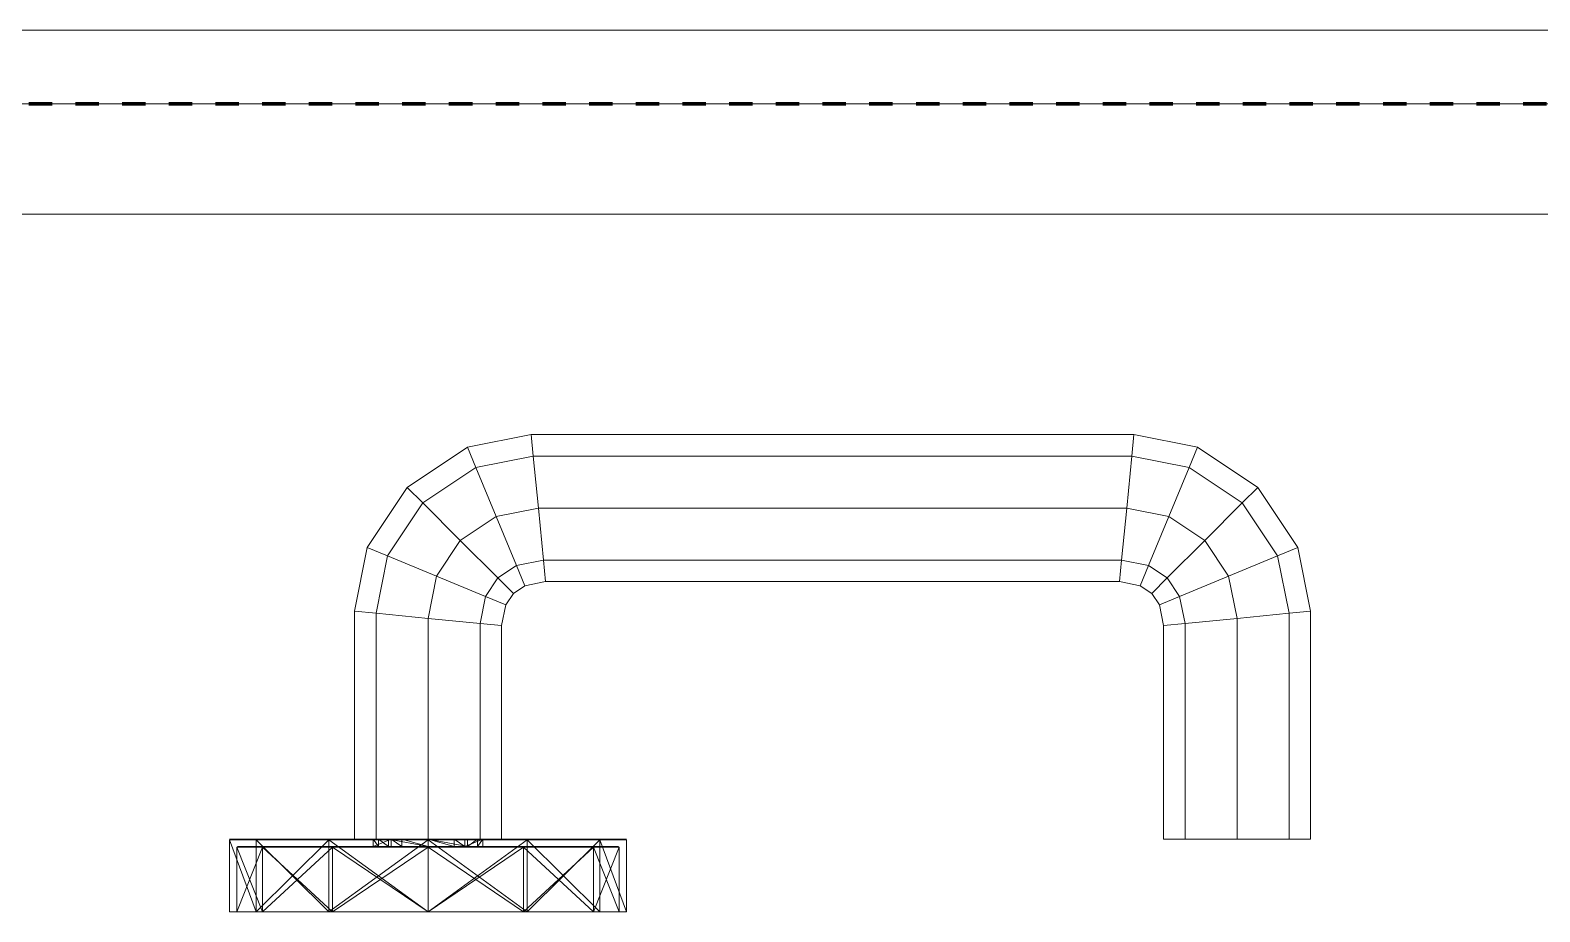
# Model space of a CAD drawing. Header units: millimetres. Extents: x -5300 to 98858, y -5196 to 93886.
# Drawn here: x 31617.9 to 31823.2, y 46375.1 to 46495 of the extents above; entities that cross this region are included whole.
import ezdxf

# ---------------------------------------------------------------- set-up
doc = ezdxf.new("R2010")
doc.units = ezdxf.units.MM
doc.linetypes.add('Штрих', pattern=[6.35, 3.175, -3.175])
doc.linetypes.add('Штрих_2_', pattern=[6.35, 3.175, -3.175])
for name, color, linetype, lineweight, true_color in [('_Разделитель помещений_', 4, 'Штрих', 70, 0x00ffff), ('Двери', 7, 'Continuous', 18, 0x7f7f7f), ('Стены', 7, 'Continuous', 18, 0x7f7f7f)]:
    doc.layers.add(name, color=color, linetype=linetype, lineweight=lineweight, true_color=true_color)

# ---------------------------------------------------------------- blocks, each defined once
blk = doc.blocks.new('СТВ_Перегородка_Кирпич 61120 - СТВ_Перегородка_Кирпич-242543-Подвал')
at = {"layer": 'Стены', "color": 254, "true_color": 0xd4d4d4}
for p, q in [((30320, 46485), (33250, 46485)), ((33250, 46485), (30320, 46485)), ((33235, 46485), (30320, 46485)), ((31110, 46485), (32610, 46485)), ((32610, 46485), (31110, 46485)), ((31110, 46485), (32610, 46485)), ((32610, 46485), (31110, 46485)), ((30200, 46470), (33250, 46470)), ((33250, 46470), (30200, 46470)), ((33250, 46470), (30200, 46470)), ((30320, 46470), (33250, 46470)), ((30320, 46470), (33235, 46470)), ((33250, 46470), (30320, 46470)), ((31110, 46470), (32610, 46470)), ((32610, 46470), (31110, 46470)), ((32610, 46470), (31110, 46470)), ((31110, 46470), (32610, 46470)), ((31110, 46470), (32610, 46470)), ((32610, 46470), (31110, 46470)), ((31110, 46470), (32610, 46470)), ((32610, 46470), (31110, 46470))]:
    blk.add_line(p, q, dxfattribs=at)
blk = doc.blocks.new('СТВ_Перегородка_Кирпич 61120 - СТВ_Перегородка_Кирпич 61120-242547-Подвал')
blk.add_blockref('СТВ_Перегородка_Кирпич 61120 - СТВ_Перегородка_Кирпич-242543-Подвал', (0, 0))
blk = doc.blocks.new('Дп-6 - Дп-6-242552-Подвал')
at = {"layer": 'Двери', "color": 254, "true_color": 0xd4d4d4}
for p, q in [((31110, 46495), (32610, 46495)), ((32610, 46495), (31110, 46495)), ((32510, 46495), (31210, 46495)), ((31210, 46495), (32510, 46495)), ((32610, 46485), (31110, 46485)), ((31110, 46485), (32610, 46485)), ((32610, 46485), (31110, 46485)), ((31110, 46485), (32610, 46485)), ((32510, 46485), (31210, 46485)), ((31210, 46485), (32510, 46485)), ((31210, 46485), (32510, 46485)), ((32510, 46485), (31210, 46485)), ((31677.36, 46438.28), (31686.02, 46440)), ((31686.02, 46440), (31677.36, 46438.28)), ((31686.02, 46440), (31686.3, 46437.07)), ((31686.3, 46437.07), (31686.02, 46440)), ((31686.02, 46440), (31767.98, 46440)), ((31686.3, 46437.07), (31686.02, 46440)), ((31767.98, 46440), (31686.02, 46440)), ((31686.02, 46440), (31686.3, 46437.07)), ((31767.98, 46440), (31767.7, 46437.07)), ((31767.7, 46437.07), (31767.98, 46440)), ((31767.7, 46437.07), (31767.98, 46440)), ((31767.98, 46440), (31767.7, 46437.07)), ((31767.98, 46440), (31776.64, 46438.28)), ((31776.64, 46438.28), (31767.98, 46440)), ((31669.18, 46432.82), (31677.36, 46438.28)), ((31677.36, 46438.28), (31669.18, 46432.82)), ((31677.36, 46438.28), (31678.5, 46435.52)), ((31678.5, 46435.52), (31677.36, 46438.28)), ((31678.5, 46435.52), (31677.36, 46438.28)), ((31677.36, 46438.28), (31678.5, 46435.52)), ((31776.64, 46438.28), (31775.5, 46435.52)), ((31775.5, 46435.52), (31776.64, 46438.28)), ((31775.5, 46435.52), (31776.64, 46438.28)), ((31776.64, 46438.28), (31775.5, 46435.52)), ((31776.64, 46438.28), (31784.82, 46432.82)), ((31784.82, 46432.82), (31776.64, 46438.28)), ((31678.5, 46435.52), (31671.3, 46430.7)), ((31671.3, 46430.7), (31678.5, 46435.52)), ((31671.3, 46430.7), (31678.5, 46435.52)), ((31678.5, 46435.52), (31671.3, 46430.7)), ((31686.3, 46437.07), (31678.5, 46435.52)), ((31678.5, 46435.52), (31686.3, 46437.07)), ((31678.5, 46435.52), (31686.3, 46437.07)), ((31686.3, 46437.07), (31678.5, 46435.52)), ((31678.5, 46435.52), (31681.26, 46428.86)), ((31681.26, 46428.86), (31678.5, 46435.52)), ((31681.26, 46428.86), (31678.5, 46435.52)), ((31678.5, 46435.52), (31681.26, 46428.86)), ((31767.7, 46437.07), (31686.3, 46437.07)), ((31686.3, 46437.07), (31687, 46430)), ((31687, 46430), (31686.3, 46437.07)), ((31686.3, 46437.07), (31767.7, 46437.07)), ((31686.3, 46437.07), (31767.7, 46437.07)), ((31687, 46430), (31686.3, 46437.07)), ((31767.7, 46437.07), (31686.3, 46437.07)), ((31686.3, 46437.07), (31687, 46430)), ((31767.7, 46437.07), (31767, 46430)), ((31767, 46430), (31767.7, 46437.07)), ((31767, 46430), (31767.7, 46437.07)), ((31767.7, 46437.07), (31767, 46430)), ((31775.5, 46435.52), (31767.7, 46437.07)), ((31767.7, 46437.07), (31775.5, 46435.52)), ((31767.7, 46437.07), (31775.5, 46435.52)), ((31775.5, 46435.52), (31767.7, 46437.07)), ((31775.5, 46435.52), (31772.74, 46428.86)), ((31772.74, 46428.86), (31775.5, 46435.52)), ((31772.74, 46428.86), (31775.5, 46435.52)), ((31775.5, 46435.52), (31772.74, 46428.86)), ((31782.7, 46430.7), (31775.5, 46435.52)), ((31775.5, 46435.52), (31782.7, 46430.7)), ((31775.5, 46435.52), (31782.7, 46430.7)), ((31782.7, 46430.7), (31775.5, 46435.52)), ((31663.72, 46424.64), (31669.18, 46432.82)), ((31669.18, 46432.82), (31663.72, 46424.64)), ((31669.18, 46432.82), (31671.3, 46430.7)), ((31671.3, 46430.7), (31669.18, 46432.82)), ((31671.3, 46430.7), (31669.18, 46432.82)), ((31669.18, 46432.82), (31671.3, 46430.7)), ((31784.82, 46432.82), (31782.7, 46430.7)), ((31782.7, 46430.7), (31784.82, 46432.82)), ((31782.7, 46430.7), (31784.82, 46432.82)), ((31784.82, 46432.82), (31782.7, 46430.7)), ((31784.82, 46432.82), (31790.28, 46424.64)), ((31790.28, 46424.64), (31784.82, 46432.82)), ((31671.3, 46430.7), (31666.48, 46423.5)), ((31666.48, 46423.5), (31671.3, 46430.7)), ((31666.48, 46423.5), (31671.3, 46430.7)), ((31671.3, 46430.7), (31666.48, 46423.5)), ((31671.3, 46430.7), (31676.39, 46425.61)), ((31676.39, 46425.61), (31671.3, 46430.7)), ((31676.39, 46425.61), (31671.3, 46430.7)), ((31671.3, 46430.7), (31676.39, 46425.61)), ((31687, 46430), (31681.26, 46428.86)), ((31681.26, 46428.86), (31687, 46430)), ((31681.26, 46428.86), (31687, 46430)), ((31687, 46430), (31681.26, 46428.86)), ((31767, 46430), (31687, 46430)), ((31687, 46430), (31687.7, 46422.93)), ((31687.7, 46422.93), (31687, 46430)), ((31687, 46430), (31767, 46430)), ((31687, 46430), (31767, 46430)), ((31687.7, 46422.93), (31687, 46430)), ((31767, 46430), (31687, 46430)), ((31687, 46430), (31687.7, 46422.93)), ((31767, 46430), (31766.3, 46422.93)), ((31766.3, 46422.93), (31767, 46430)), ((31766.3, 46422.93), (31767, 46430)), ((31767, 46430), (31766.3, 46422.93)), ((31772.74, 46428.86), (31767, 46430)), ((31767, 46430), (31772.74, 46428.86)), ((31767, 46430), (31772.74, 46428.86)), ((31772.74, 46428.86), (31767, 46430)), ((31782.7, 46430.7), (31777.61, 46425.61)), ((31777.61, 46425.61), (31782.7, 46430.7)), ((31777.61, 46425.61), (31782.7, 46430.7)), ((31782.7, 46430.7), (31777.61, 46425.61)), ((31787.52, 46423.5), (31782.7, 46430.7)), ((31782.7, 46430.7), (31787.52, 46423.5)), ((31782.7, 46430.7), (31787.52, 46423.5)), ((31787.52, 46423.5), (31782.7, 46430.7)), ((31681.26, 46428.86), (31676.39, 46425.61)), ((31676.39, 46425.61), (31681.26, 46428.86)), ((31676.39, 46425.61), (31681.26, 46428.86)), ((31681.26, 46428.86), (31676.39, 46425.61)), ((31681.26, 46428.86), (31684.02, 46422.2)), ((31684.02, 46422.2), (31681.26, 46428.86)), ((31684.02, 46422.2), (31681.26, 46428.86)), ((31681.26, 46428.86), (31684.02, 46422.2)), ((31772.74, 46428.86), (31769.98, 46422.2)), ((31769.98, 46422.2), (31772.74, 46428.86)), ((31769.98, 46422.2), (31772.74, 46428.86)), ((31772.74, 46428.86), (31769.98, 46422.2)), ((31777.61, 46425.61), (31772.74, 46428.86)), ((31772.74, 46428.86), (31777.61, 46425.61)), ((31772.74, 46428.86), (31777.61, 46425.61)), ((31777.61, 46425.61), (31772.74, 46428.86)), ((31676.39, 46425.61), (31673.14, 46420.74)), ((31673.14, 46420.74), (31676.39, 46425.61)), ((31673.14, 46420.74), (31676.39, 46425.61)), ((31676.39, 46425.61), (31673.14, 46420.74)), ((31676.39, 46425.61), (31681.49, 46420.51)), ((31681.49, 46420.51), (31676.39, 46425.61)), ((31681.49, 46420.51), (31676.39, 46425.61)), ((31676.39, 46425.61), (31681.49, 46420.51)), ((31777.61, 46425.61), (31772.51, 46420.51)), ((31772.51, 46420.51), (31777.61, 46425.61)), ((31772.51, 46420.51), (31777.61, 46425.61)), ((31777.61, 46425.61), (31772.51, 46420.51)), ((31780.86, 46420.74), (31777.61, 46425.61)), ((31777.61, 46425.61), (31780.86, 46420.74)), ((31777.61, 46425.61), (31780.86, 46420.74)), ((31780.86, 46420.74), (31777.61, 46425.61)), ((31662, 46415.98), (31663.72, 46424.64)), ((31663.72, 46424.64), (31662, 46415.98)), ((31663.72, 46424.64), (31666.48, 46423.5)), ((31666.48, 46423.5), (31663.72, 46424.64)), ((31666.48, 46423.5), (31663.72, 46424.64)), ((31663.72, 46424.64), (31666.48, 46423.5)), ((31666.48, 46423.5), (31664.93, 46415.7)), ((31664.93, 46415.7), (31666.48, 46423.5)), ((31664.93, 46415.7), (31666.48, 46423.5)), ((31666.48, 46423.5), (31664.93, 46415.7)), ((31666.48, 46423.5), (31673.14, 46420.74)), ((31673.14, 46420.74), (31666.48, 46423.5)), ((31673.14, 46420.74), (31666.48, 46423.5)), ((31666.48, 46423.5), (31673.14, 46420.74)), ((31687.7, 46422.93), (31684.02, 46422.2)), ((31684.02, 46422.2), (31687.7, 46422.93)), ((31684.02, 46422.2), (31687.7, 46422.93)), ((31687.7, 46422.93), (31684.02, 46422.2)), ((31766.3, 46422.93), (31687.7, 46422.93)), ((31687.7, 46422.93), (31687.98, 46420)), ((31687.98, 46420), (31687.7, 46422.93)), ((31687.7, 46422.93), (31766.3, 46422.93)), ((31687.7, 46422.93), (31766.3, 46422.93)), ((31687.98, 46420), (31687.7, 46422.93)), ((31766.3, 46422.93), (31687.7, 46422.93)), ((31687.7, 46422.93), (31687.98, 46420)), ((31766.3, 46422.93), (31766.02, 46420)), ((31766.02, 46420), (31766.3, 46422.93)), ((31766.02, 46420), (31766.3, 46422.93)), ((31766.3, 46422.93), (31766.02, 46420)), ((31769.98, 46422.2), (31766.3, 46422.93)), ((31766.3, 46422.93), (31769.98, 46422.2)), ((31766.3, 46422.93), (31769.98, 46422.2)), ((31769.98, 46422.2), (31766.3, 46422.93)), ((31787.52, 46423.5), (31780.86, 46420.74)), ((31780.86, 46420.74), (31787.52, 46423.5)), ((31780.86, 46420.74), (31787.52, 46423.5)), ((31787.52, 46423.5), (31780.86, 46420.74)), ((31790.28, 46424.64), (31787.52, 46423.5)), ((31787.52, 46423.5), (31790.28, 46424.64)), ((31787.52, 46423.5), (31790.28, 46424.64)), ((31790.28, 46424.64), (31787.52, 46423.5)), ((31789.07, 46415.7), (31787.52, 46423.5)), ((31787.52, 46423.5), (31789.07, 46415.7)), ((31787.52, 46423.5), (31789.07, 46415.7)), ((31789.07, 46415.7), (31787.52, 46423.5)), ((31790.28, 46424.64), (31792, 46415.98)), ((31792, 46415.98), (31790.28, 46424.64)), ((31684.02, 46422.2), (31681.49, 46420.51)), ((31681.49, 46420.51), (31684.02, 46422.2)), ((31681.49, 46420.51), (31684.02, 46422.2)), ((31684.02, 46422.2), (31681.49, 46420.51)), ((31684.02, 46422.2), (31685.16, 46419.44)), ((31685.16, 46419.44), (31684.02, 46422.2)), ((31685.16, 46419.44), (31684.02, 46422.2)), ((31684.02, 46422.2), (31685.16, 46419.44)), ((31769.98, 46422.2), (31768.84, 46419.44)), ((31768.84, 46419.44), (31769.98, 46422.2)), ((31768.84, 46419.44), (31769.98, 46422.2)), ((31769.98, 46422.2), (31768.84, 46419.44)), ((31772.51, 46420.51), (31769.98, 46422.2)), ((31769.98, 46422.2), (31772.51, 46420.51)), ((31769.98, 46422.2), (31772.51, 46420.51)), ((31772.51, 46420.51), (31769.98, 46422.2)), ((31673.14, 46420.74), (31672, 46415)), ((31672, 46415), (31673.14, 46420.74)), ((31672, 46415), (31673.14, 46420.74)), ((31673.14, 46420.74), (31672, 46415)), ((31673.14, 46420.74), (31679.8, 46417.98)), ((31679.8, 46417.98), (31673.14, 46420.74)), ((31679.8, 46417.98), (31673.14, 46420.74)), ((31673.14, 46420.74), (31679.8, 46417.98)), ((31681.49, 46420.51), (31679.8, 46417.98)), ((31679.8, 46417.98), (31681.49, 46420.51)), ((31679.8, 46417.98), (31681.49, 46420.51)), ((31681.49, 46420.51), (31679.8, 46417.98)), ((31681.49, 46420.51), (31683.6, 46418.4)), ((31683.6, 46418.4), (31681.49, 46420.51)), ((31683.6, 46418.4), (31681.49, 46420.51)), ((31681.49, 46420.51), (31683.6, 46418.4)), ((31685.16, 46419.44), (31683.6, 46418.4)), ((31683.6, 46418.4), (31685.16, 46419.44)), ((31687.98, 46420), (31685.16, 46419.44)), ((31685.16, 46419.44), (31687.98, 46420)), ((31766.02, 46420), (31687.98, 46420)), ((31687.98, 46420), (31766.02, 46420)), ((31768.84, 46419.44), (31766.02, 46420)), ((31766.02, 46420), (31768.84, 46419.44)), ((31770.4, 46418.4), (31768.84, 46419.44)), ((31768.84, 46419.44), (31770.4, 46418.4)), ((31772.51, 46420.51), (31770.4, 46418.4)), ((31770.4, 46418.4), (31772.51, 46420.51)), ((31770.4, 46418.4), (31772.51, 46420.51)), ((31772.51, 46420.51), (31770.4, 46418.4)), ((31774.2, 46417.98), (31772.51, 46420.51)), ((31772.51, 46420.51), (31774.2, 46417.98)), ((31772.51, 46420.51), (31774.2, 46417.98)), ((31774.2, 46417.98), (31772.51, 46420.51)), ((31780.86, 46420.74), (31774.2, 46417.98)), ((31774.2, 46417.98), (31780.86, 46420.74)), ((31774.2, 46417.98), (31780.86, 46420.74)), ((31780.86, 46420.74), (31774.2, 46417.98)), ((31782, 46415), (31780.86, 46420.74)), ((31780.86, 46420.74), (31782, 46415)), ((31780.86, 46420.74), (31782, 46415)), ((31782, 46415), (31780.86, 46420.74)), ((31679.8, 46417.98), (31679.07, 46414.3)), ((31679.07, 46414.3), (31679.8, 46417.98)), ((31679.07, 46414.3), (31679.8, 46417.98)), ((31679.8, 46417.98), (31679.07, 46414.3)), ((31679.8, 46417.98), (31682.56, 46416.84)), ((31682.56, 46416.84), (31679.8, 46417.98)), ((31682.56, 46416.84), (31679.8, 46417.98)), ((31679.8, 46417.98), (31682.56, 46416.84)), ((31682.56, 46416.84), (31682, 46414.02)), ((31682, 46414.02), (31682.56, 46416.84)), ((31683.6, 46418.4), (31682.56, 46416.84)), ((31682.56, 46416.84), (31683.6, 46418.4)), ((31771.44, 46416.84), (31770.4, 46418.4)), ((31770.4, 46418.4), (31771.44, 46416.84)), ((31774.2, 46417.98), (31771.44, 46416.84)), ((31771.44, 46416.84), (31774.2, 46417.98)), ((31771.44, 46416.84), (31774.2, 46417.98)), ((31774.2, 46417.98), (31771.44, 46416.84)), ((31772, 46414.02), (31771.44, 46416.84)), ((31771.44, 46416.84), (31772, 46414.02)), ((31774.93, 46414.3), (31774.2, 46417.98)), ((31774.2, 46417.98), (31774.93, 46414.3)), ((31774.2, 46417.98), (31774.93, 46414.3)), ((31774.93, 46414.3), (31774.2, 46417.98)), ((31662, 46385), (31662, 46415.98)), ((31662, 46415.98), (31664.93, 46415.7)), ((31664.93, 46415.7), (31662, 46415.98)), ((31662, 46415.98), (31662, 46385)), ((31664.93, 46415.7), (31662, 46415.98)), ((31662, 46415.98), (31664.93, 46415.7)), ((31664.93, 46415.7), (31664.93, 46385)), ((31664.93, 46385), (31664.93, 46415.7)), ((31664.93, 46385), (31664.93, 46415.7)), ((31664.93, 46415.7), (31672, 46415)), ((31672, 46415), (31664.93, 46415.7)), ((31664.93, 46415.7), (31664.93, 46385)), ((31672, 46415), (31664.93, 46415.7)), ((31664.93, 46415.7), (31672, 46415)), ((31672, 46415), (31672, 46385)), ((31672, 46385), (31672, 46415)), ((31672, 46385), (31672, 46415)), ((31672, 46415), (31679.07, 46414.3)), ((31679.07, 46414.3), (31672, 46415)), ((31672, 46415), (31672, 46385)), ((31679.07, 46414.3), (31672, 46415)), ((31672, 46415), (31679.07, 46414.3)), ((31782, 46415), (31774.93, 46414.3)), ((31774.93, 46414.3), (31782, 46415)), ((31782, 46415), (31774.93, 46414.3)), ((31774.93, 46414.3), (31782, 46415)), ((31789.07, 46415.7), (31782, 46415)), ((31782, 46415), (31789.07, 46415.7)), ((31782, 46415), (31789.07, 46415.7)), ((31789.07, 46415.7), (31782, 46415)), ((31782, 46385), (31782, 46415)), ((31782, 46415), (31782, 46385)), ((31782, 46385), (31782, 46415)), ((31782, 46415), (31782, 46385)), ((31792, 46415.98), (31789.07, 46415.7)), ((31789.07, 46415.7), (31792, 46415.98)), ((31789.07, 46415.7), (31792, 46415.98)), ((31792, 46415.98), (31789.07, 46415.7)), ((31789.07, 46385), (31789.07, 46415.7)), ((31789.07, 46415.7), (31789.07, 46385)), ((31789.07, 46415.7), (31789.07, 46385)), ((31789.07, 46385), (31789.07, 46415.7)), ((31792, 46415.98), (31792, 46385)), ((31792, 46385), (31792, 46415.98)), ((31679.07, 46414.3), (31679.07, 46385)), ((31679.07, 46385), (31679.07, 46414.3)), ((31679.07, 46385), (31679.07, 46414.3)), ((31679.07, 46414.3), (31682, 46414.02)), ((31682, 46414.02), (31679.07, 46414.3)), ((31679.07, 46414.3), (31679.07, 46385)), ((31682, 46414.02), (31679.07, 46414.3)), ((31679.07, 46414.3), (31682, 46414.02)), ((31682, 46414.02), (31682, 46385)), ((31682, 46385), (31682, 46414.02)), ((31774.93, 46414.3), (31772, 46414.02)), ((31772, 46414.02), (31774.93, 46414.3)), ((31774.93, 46414.3), (31772, 46414.02)), ((31772, 46414.02), (31774.93, 46414.3)), ((31772, 46414.02), (31772, 46385)), ((31772, 46385), (31772, 46414.02)), ((31774.93, 46414.3), (31774.93, 46385)), ((31774.93, 46385), (31774.93, 46414.3)), ((31774.93, 46414.3), (31774.93, 46385)), ((31774.93, 46385), (31774.93, 46414.3)), ((31648.62, 46385), (31645, 46385)), ((31645, 46385), (31648.62, 46385)), ((31645, 46385), (31658.5, 46385)), ((31648.62, 46384.9), (31645, 46384.9)), ((31645, 46384.9), (31648.62, 46384.9)), ((31645, 46384.9), (31645, 46375.1)), ((31648.62, 46375.1), (31645, 46384.9)), ((31645, 46384.9), (31648.62, 46375.1)), ((31648.62, 46384.9), (31645, 46384.9)), ((31645, 46384.9), (31648.62, 46384.9)), ((31645, 46384.9), (31645, 46375.1)), ((31648.62, 46375.1), (31645, 46384.9)), ((31645, 46384.9), (31648.62, 46375.1)), ((31648.7, 46385), (31645.1, 46385)), ((31645.1, 46385), (31648.7, 46385)), ((31667, 46385), (31645.1, 46385)), ((31667, 46385), (31645.1, 46385)), ((31667, 46385), (31645.1, 46385)), ((31649.48, 46383.9), (31646, 46383.9)), ((31649.48, 46383.9), (31646, 46383.9)), ((31646, 46375.1), (31646, 46383.9)), ((31649.48, 46375.1), (31646, 46383.9)), ((31649.48, 46383.9), (31646, 46375.1)), ((31649.57, 46384), (31646.1, 46384)), ((31649.57, 46384), (31646.1, 46384)), ((31667, 46384), (31646.1, 46384)), ((31667, 46384), (31646.1, 46384)), ((31667, 46384), (31646.1, 46384)), ((31658.5, 46385), (31648.62, 46385)), ((31648.62, 46385), (31658.5, 46385)), ((31648.62, 46385), (31658.5, 46385)), ((31658.5, 46384.9), (31648.62, 46384.9)), ((31658.5, 46384.9), (31648.62, 46384.9)), ((31658.5, 46375.1), (31648.62, 46384.9)), ((31648.62, 46384.9), (31648.62, 46375.1)), ((31658.5, 46384.9), (31648.62, 46375.1)), ((31648.62, 46375.1), (31648.62, 46384.9)), ((31658.5, 46384.9), (31648.62, 46384.9)), ((31658.5, 46384.9), (31648.62, 46384.9)), ((31658.5, 46384.9), (31648.62, 46375.1)), ((31648.62, 46384.9), (31648.62, 46375.1)), ((31658.5, 46384.9), (31648.62, 46375.1)), ((31648.62, 46375.1), (31648.62, 46384.9)), ((31658.55, 46385), (31648.7, 46385)), ((31658.55, 46385), (31648.7, 46385)), ((31665.28, 46385), (31648.7, 46385)), ((31664.53, 46385), (31648.7, 46385)), ((31667, 46385), (31648.7, 46385)), ((31667, 46385), (31648.7, 46385)), ((31667, 46385), (31648.7, 46385)), ((31659, 46383.9), (31649.48, 46383.9)), ((31659, 46383.9), (31649.48, 46383.9)), ((31659, 46375.1), (31649.48, 46383.9)), ((31659, 46383.9), (31649.48, 46375.1)), ((31649.48, 46375.1), (31649.48, 46383.9)), ((31649.48, 46383.9), (31649.48, 46375.1)), ((31659.05, 46384), (31649.57, 46384)), ((31659.05, 46384), (31649.57, 46384)), ((31665.28, 46384), (31649.57, 46384)), ((31664.53, 46384), (31649.57, 46384)), ((31667, 46384), (31649.57, 46384)), ((31649.57, 46384), (31667, 46384)), ((31667, 46384), (31649.57, 46384)), ((31672, 46385), (31658.5, 46385)), ((31672, 46385), (31658.5, 46385)), ((31685.5, 46385), (31658.5, 46385)), ((31685.5, 46385), (31658.5, 46385)), ((31685.5, 46385), (31658.5, 46385)), ((31658.5, 46385), (31658.5, 46385)), ((31672, 46384.9), (31658.5, 46384.9)), ((31672, 46384.9), (31658.5, 46384.9)), ((31672, 46384.9), (31658.5, 46375.1)), ((31658.5, 46384.9), (31658.5, 46375.1)), ((31672, 46375.1), (31658.5, 46384.9)), ((31658.5, 46375.1), (31658.5, 46384.9)), ((31658.5, 46384.9), (31672, 46384.9)), ((31672, 46384.9), (31658.5, 46384.9)), ((31658.5, 46384.9), (31658.5, 46375.1)), ((31658.5, 46375.1), (31672, 46384.9)), ((31672, 46375.1), (31658.5, 46384.9)), ((31658.5, 46375.1), (31658.5, 46384.9)), ((31672, 46385), (31658.55, 46385)), ((31672, 46385), (31658.55, 46385)), ((31666.63, 46385), (31658.55, 46385)), ((31665.28, 46385), (31658.55, 46385)), ((31658.55, 46385), (31667, 46385)), ((31658.55, 46385), (31667, 46385)), ((31658.55, 46385), (31668.46, 46385)), ((31672, 46383.9), (31659, 46383.9)), ((31672, 46383.9), (31659, 46383.9)), ((31672, 46375.1), (31659, 46383.9)), ((31672, 46383.9), (31659, 46375.1)), ((31659, 46375.1), (31659, 46383.9)), ((31659, 46383.9), (31659, 46375.1)), ((31672, 46384), (31659.05, 46384)), ((31672, 46384), (31659.05, 46384)), ((31666.63, 46384), (31659.05, 46384)), ((31659.05, 46384), (31665.28, 46384)), ((31659.05, 46384), (31668.46, 46384)), ((31659.05, 46384), (31667, 46384)), ((31659.05, 46384), (31667, 46384)), ((31664.93, 46385), (31662, 46385)), ((31662, 46385), (31664.93, 46385)), ((31665.28, 46385), (31664.53, 46385)), ((31664.53, 46384), (31664.53, 46385)), ((31664.53, 46385), (31667, 46385)), ((31665.28, 46384), (31664.53, 46385)), ((31664.53, 46384), (31667, 46385)), ((31664.53, 46385), (31667, 46385)), ((31665.28, 46384), (31664.53, 46384)), ((31664.53, 46384), (31667, 46384)), ((31664.53, 46384), (31667, 46384)), ((31672, 46385), (31664.93, 46385)), ((31664.93, 46385), (31672, 46385)), ((31666.63, 46385), (31665.28, 46385)), ((31665.28, 46385), (31666.63, 46384)), ((31665.28, 46385), (31665.28, 46384)), ((31666.63, 46384), (31665.28, 46384)), ((31672, 46385), (31666.63, 46385)), ((31672, 46385), (31666.63, 46385)), ((31672, 46384), (31666.63, 46385)), ((31666.63, 46385), (31666.63, 46384)), ((31672, 46384), (31666.63, 46384)), ((31672, 46384), (31666.63, 46384)), ((31667, 46385), (31667, 46384)), ((31667, 46385), (31668.46, 46385)), ((31667, 46385), (31667, 46384)), ((31667, 46385), (31667, 46385)), ((31667, 46385), (31667, 46384)), ((31667, 46385), (31667, 46384)), ((31667, 46385), (31667, 46385)), ((31667, 46385), (31667, 46385)), ((31667, 46385), (31667, 46384)), ((31667, 46385), (31667, 46384)), ((31667, 46385), (31667, 46384)), ((31667, 46385), (31667, 46385)), ((31667, 46385), (31668.46, 46384)), ((31667, 46384), (31667, 46385)), ((31667, 46384), (31667, 46385)), ((31667, 46384), (31667, 46385)), ((31667, 46384), (31667, 46385)), ((31667, 46385), (31667, 46385)), ((31668.46, 46384), (31667, 46384)), ((31667, 46384), (31667, 46384)), ((31667, 46384), (31667, 46384)), ((31667, 46384), (31667, 46384)), ((31667, 46384), (31667, 46384)), ((31667, 46384), (31667, 46384)), ((31672, 46385), (31668.46, 46385)), ((31672, 46385), (31668.46, 46385)), ((31672, 46384), (31668.46, 46385)), ((31668.46, 46385), (31668.46, 46384)), ((31672, 46384), (31668.46, 46384)), ((31672, 46384), (31668.46, 46384)), ((31685.45, 46385), (31672, 46385)), ((31685.45, 46385), (31672, 46385)), ((31677.38, 46385), (31672, 46385)), ((31672, 46385), (31675.54, 46385)), ((31677.38, 46384), (31672, 46385)), ((31677.38, 46385), (31672, 46385)), ((31672, 46385), (31672, 46385)), ((31672, 46385), (31672, 46384)), ((31672, 46385), (31672, 46385)), ((31672, 46385), (31675.54, 46385)), ((31672, 46385), (31675.54, 46384)), ((31672, 46385), (31672, 46384)), ((31672, 46385), (31685.5, 46385)), ((31685.5, 46385), (31672, 46385)), ((31679.07, 46385), (31672, 46385)), ((31672, 46385), (31679.07, 46385)), ((31685.5, 46384.9), (31672, 46384.9)), ((31685.5, 46384.9), (31672, 46384.9)), ((31685.5, 46384.9), (31672, 46375.1)), ((31672, 46384.9), (31672, 46375.1)), ((31685.5, 46375.1), (31672, 46384.9)), ((31672, 46375.1), (31672, 46384.9)), ((31672, 46384.9), (31685.5, 46384.9)), ((31685.5, 46384.9), (31672, 46384.9)), ((31672, 46375.1), (31672, 46384.9)), ((31672, 46384.9), (31685.5, 46375.1)), ((31685.5, 46375.1), (31672, 46384.9)), ((31672, 46375.1), (31672, 46384.9)), ((31684.95, 46384), (31672, 46384)), ((31672, 46384), (31684.95, 46384)), ((31677.38, 46384), (31672, 46384)), ((31675.54, 46384), (31672, 46384)), ((31677.38, 46384), (31672, 46384)), ((31672, 46384), (31672, 46384)), ((31675.54, 46384), (31672, 46384)), ((31672, 46384), (31672, 46384)), ((31685, 46383.9), (31672, 46383.9)), ((31672, 46383.9), (31685, 46383.9)), ((31685, 46375.1), (31672, 46383.9)), ((31672, 46375.1), (31672, 46383.9)), ((31672, 46383.9), (31672, 46375.1)), ((31672, 46375.1), (31685, 46383.9)), ((31677, 46385), (31675.54, 46385)), ((31677, 46384), (31675.54, 46385)), ((31685.45, 46385), (31675.54, 46385)), ((31675.54, 46385), (31675.54, 46384)), ((31677, 46384), (31675.54, 46384)), ((31675.54, 46384), (31684.95, 46384)), ((31679.47, 46385), (31677, 46385)), ((31677, 46385), (31677, 46384)), ((31677, 46385), (31677, 46384)), ((31679.47, 46385), (31677, 46385)), ((31679.47, 46385), (31677, 46384)), ((31695.3, 46385), (31677, 46385)), ((31677, 46385), (31677, 46385)), ((31677, 46385), (31677, 46385)), ((31677, 46385), (31698.9, 46385)), ((31677, 46385), (31677, 46384)), ((31677, 46385), (31677, 46384)), ((31677, 46385), (31677, 46384)), ((31677, 46385), (31698.9, 46385)), ((31677, 46385), (31677, 46385)), ((31677, 46385), (31677, 46384)), ((31677, 46385), (31677, 46384)), ((31698.9, 46385), (31677, 46385)), ((31677, 46385), (31677, 46385)), ((31677, 46385), (31677, 46384)), ((31677, 46385), (31677, 46384)), ((31677, 46385), (31695.3, 46385)), ((31677, 46385), (31677, 46385)), ((31677, 46385), (31677, 46384)), ((31677, 46385), (31695.3, 46385)), ((31677, 46385), (31685.45, 46385)), ((31677, 46385), (31677, 46384)), ((31677, 46385), (31685.45, 46385)), ((31679.47, 46384), (31677, 46384)), ((31679.47, 46384), (31677, 46384)), ((31677, 46384), (31677, 46384)), ((31677, 46384), (31684.95, 46384)), ((31677, 46384), (31677, 46384)), ((31677, 46384), (31684.95, 46384)), ((31677, 46384), (31694.43, 46384)), ((31677, 46384), (31677, 46384)), ((31677, 46384), (31694.43, 46384)), ((31677, 46384), (31697.9, 46384)), ((31677, 46384), (31677, 46384)), ((31677, 46384), (31697.9, 46384)), ((31677, 46384), (31677, 46384)), ((31677, 46384), (31694.43, 46384)), ((31677, 46384), (31697.9, 46384)), ((31678.72, 46385), (31677.38, 46385)), ((31678.72, 46385), (31677.38, 46384)), ((31685.45, 46385), (31677.38, 46385)), ((31677.38, 46384), (31677.38, 46385)), ((31678.72, 46384), (31677.38, 46384)), ((31677.38, 46384), (31684.95, 46384)), ((31679.47, 46385), (31678.72, 46385)), ((31679.47, 46385), (31678.72, 46384)), ((31678.72, 46385), (31685.45, 46385)), ((31678.72, 46385), (31695.3, 46385)), ((31678.72, 46385), (31678.72, 46384)), ((31679.47, 46384), (31678.72, 46384)), ((31678.72, 46384), (31694.43, 46384)), ((31678.72, 46384), (31684.95, 46384)), ((31682, 46385), (31679.07, 46385)), ((31679.07, 46385), (31682, 46385)), ((31679.47, 46385), (31679.47, 46384)), ((31679.47, 46385), (31695.3, 46385)), ((31679.47, 46384), (31694.43, 46384)), ((31694.43, 46384), (31684.95, 46384)), ((31684.95, 46384), (31694.43, 46384)), ((31694.52, 46383.9), (31685, 46383.9)), ((31685, 46383.9), (31694.52, 46383.9)), ((31694.52, 46375.1), (31685, 46383.9)), ((31685, 46375.1), (31685, 46383.9)), ((31685, 46375.1), (31685, 46383.9)), ((31685, 46375.1), (31694.52, 46383.9)), ((31685.45, 46385), (31695.3, 46385)), ((31695.3, 46385), (31685.45, 46385)), ((31685.5, 46385), (31695.38, 46385)), ((31695.38, 46385), (31685.5, 46385)), ((31685.5, 46385), (31699, 46385)), ((31685.5, 46385), (31695.38, 46385)), ((31685.5, 46385), (31685.5, 46385)), ((31695.38, 46384.9), (31685.5, 46384.9)), ((31695.38, 46384.9), (31685.5, 46384.9)), ((31695.38, 46375.1), (31685.5, 46384.9)), ((31685.5, 46384.9), (31685.5, 46375.1)), ((31695.38, 46384.9), (31685.5, 46375.1)), ((31685.5, 46375.1), (31685.5, 46384.9)), ((31685.5, 46384.9), (31695.38, 46384.9)), ((31695.38, 46384.9), (31685.5, 46384.9)), ((31685.5, 46375.1), (31685.5, 46384.9)), ((31685.5, 46375.1), (31695.38, 46384.9)), ((31695.38, 46384.9), (31685.5, 46375.1)), ((31685.5, 46375.1), (31685.5, 46384.9)), ((31694.43, 46384), (31697.9, 46384)), ((31694.43, 46384), (31697.9, 46384)), ((31694.52, 46383.9), (31698, 46383.9)), ((31694.52, 46383.9), (31698, 46383.9)), ((31694.52, 46383.9), (31694.52, 46375.1)), ((31694.52, 46383.9), (31698, 46375.1)), ((31694.52, 46375.1), (31694.52, 46383.9)), ((31694.52, 46375.1), (31698, 46383.9)), ((31695.3, 46385), (31698.9, 46385)), ((31698.9, 46385), (31695.3, 46385)), ((31695.38, 46385), (31699, 46385)), ((31699, 46385), (31695.38, 46385)), ((31695.38, 46384.9), (31699, 46384.9)), ((31699, 46384.9), (31695.38, 46384.9)), ((31695.38, 46375.1), (31695.38, 46384.9)), ((31695.38, 46384.9), (31699, 46375.1)), ((31699, 46375.1), (31695.38, 46384.9)), ((31695.38, 46375.1), (31695.38, 46384.9)), ((31695.38, 46384.9), (31699, 46384.9)), ((31699, 46384.9), (31695.38, 46384.9)), ((31695.38, 46375.1), (31695.38, 46384.9)), ((31695.38, 46384.9), (31699, 46375.1)), ((31699, 46375.1), (31695.38, 46384.9)), ((31695.38, 46375.1), (31695.38, 46384.9)), ((31698, 46375.1), (31698, 46383.9)), ((31699, 46375.1), (31699, 46384.9)), ((31699, 46375.1), (31699, 46384.9)), ((31774.93, 46385), (31772, 46385)), ((31772, 46385), (31774.93, 46385)), ((31772, 46385), (31774.93, 46385)), ((31774.93, 46385), (31772, 46385)), ((31782, 46385), (31774.93, 46385)), ((31774.93, 46385), (31782, 46385)), ((31774.93, 46385), (31782, 46385)), ((31782, 46385), (31774.93, 46385)), ((31789.07, 46385), (31782, 46385)), ((31782, 46385), (31789.07, 46385)), ((31789.07, 46385), (31782, 46385)), ((31782, 46385), (31789.07, 46385)), ((31792, 46385), (31789.07, 46385)), ((31789.07, 46385), (31792, 46385)), ((31792, 46385), (31789.07, 46385)), ((31789.07, 46385), (31792, 46385)), ((31648.62, 46375.1), (31645, 46375.1)), ((31645, 46375.1), (31648.62, 46375.1)), ((31648.62, 46375.1), (31645, 46375.1)), ((31645, 46375.1), (31648.62, 46375.1)), ((31649.48, 46375.1), (31646, 46375.1)), ((31649.48, 46375.1), (31646, 46375.1)), ((31658.5, 46375.1), (31648.62, 46375.1)), ((31658.5, 46375.1), (31648.62, 46375.1)), ((31658.5, 46375.1), (31648.62, 46375.1)), ((31658.5, 46375.1), (31648.62, 46375.1)), ((31659, 46375.1), (31649.48, 46375.1)), ((31659, 46375.1), (31649.48, 46375.1)), ((31672, 46375.1), (31658.5, 46375.1)), ((31672, 46375.1), (31658.5, 46375.1)), ((31658.5, 46375.1), (31672, 46375.1)), ((31672, 46375.1), (31658.5, 46375.1)), ((31672, 46375.1), (31659, 46375.1)), ((31672, 46375.1), (31659, 46375.1)), ((31685.5, 46375.1), (31672, 46375.1)), ((31685, 46375.1), (31672, 46375.1)), ((31685.5, 46375.1), (31672, 46375.1)), ((31672, 46375.1), (31685, 46375.1)), ((31672, 46375.1), (31685.5, 46375.1)), ((31685.5, 46375.1), (31672, 46375.1)), ((31694.52, 46375.1), (31685, 46375.1)), ((31685, 46375.1), (31694.52, 46375.1)), ((31695.38, 46375.1), (31685.5, 46375.1)), ((31695.38, 46375.1), (31685.5, 46375.1)), ((31685.5, 46375.1), (31695.38, 46375.1)), ((31695.38, 46375.1), (31685.5, 46375.1)), ((31694.52, 46375.1), (31698, 46375.1)), ((31694.52, 46375.1), (31698, 46375.1)), ((31695.38, 46375.1), (31699, 46375.1)), ((31699, 46375.1), (31695.38, 46375.1)), ((31695.38, 46375.1), (31699, 46375.1)), ((31699, 46375.1), (31695.38, 46375.1))]:
    blk.add_line(p, q, dxfattribs=at)
blk = doc.blocks.new('Дп-6 - Дп-6-242556-Подвал')
blk.add_blockref('Дп-6 - Дп-6-242552-Подвал', (0, 0))

msp = doc.modelspace()

# ---------------------------------------------------------------- linework, layer by layer
at = {"layer": '_Разделитель помещений_', "color": 131, "linetype": 'Штрих_2_', "true_color": 0xaaffff}
msp.add_line((30335, 46485), (33235, 46485), dxfattribs=at)

# ---------------------------------------------------------------- block references
at = {"layer": 'Двери', "color": 254, "true_color": 0xd4d4d4}
msp.add_blockref('Дп-6 - Дп-6-242556-Подвал', (0, 0), dxfattribs=at)
at = {"layer": 'Стены', "color": 254, "true_color": 0xd4d4d4}
msp.add_blockref('СТВ_Перегородка_Кирпич 61120 - СТВ_Перегородка_Кирпич 61120-242547-Подвал', (0, 0), dxfattribs=at)

doc.saveas('drawing.dxf')
